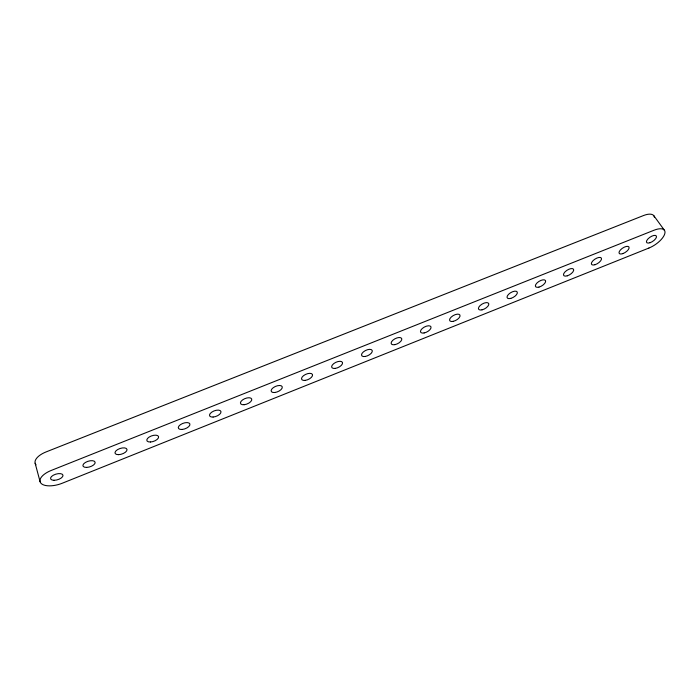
<?xml version="1.0" encoding="UTF-8"?>
<svg xmlns="http://www.w3.org/2000/svg" width="700" height="700" viewBox="0 0 700 700"><rect width="100%" height="100%" fill="white"/><g stroke="black" fill="none" stroke-linecap="round" stroke-linejoin="round"><path stroke-width="1.05" d="M653.826 215.705L664.405 230.248M35.14 463.234L40.093 481.731M654.439 217.359A15.549 6.825 -34.3 0 0 643.519 215.539L46.095 451.92A17.089 8.024 -16.1 0 0 36.015 464.809M648.9 248.045L62.204 483.254A17.272 7.849 -16.5 0 1 40.889 483.175A17.272 7.849 -16.5 0 1 51.214 470.452L654.08 230.204A15.698 6.676 -34 0 1 664.755 233.826A15.698 6.676 -34 0 1 648.9 248.045M650.055 242.716A5.862 2.494 -34 0 0 656.364 236.023A5.862 2.494 -34 0 0 647.955 238.936A5.862 2.494 -34 0 0 650.055 242.716M622.79 253.627A5.845 2.529 -33.4 0 0 628.95 246.969A5.845 2.529 -33.4 0 0 620.454 249.918A5.845 2.529 -33.4 0 0 622.79 253.627M594.983 264.731A5.828 2.564 -32.8 0 0 601.396 258.151A5.828 2.564 -32.8 0 0 592.952 260.759A5.828 2.564 -32.8 0 0 594.983 264.731M567.254 275.826A5.819 2.607 -32.1 0 0 573.536 269.281A5.819 2.607 -32.1 0 0 564.979 271.924A5.819 2.607 -32.1 0 0 567.254 275.826M538.983 287.105A5.81 2.643 -31.4 0 0 545.528 280.656A5.81 2.643 -31.4 0 0 537.005 282.957A5.81 2.643 -31.4 0 0 538.983 287.105M510.781 298.392A5.81 2.678 -30.6 0 0 517.204 291.97A5.81 2.678 -30.6 0 0 508.559 294.324A5.81 2.678 -30.6 0 0 510.781 298.392M482.029 309.846A5.81 2.712 -29.8 0 0 488.714 303.537A5.81 2.712 -29.8 0 0 480.113 305.55A5.81 2.712 -29.8 0 0 482.029 309.846M453.346 321.326A5.819 2.739 -28.9 0 0 459.918 315.044A5.819 2.739 -28.9 0 0 451.168 317.109A5.819 2.739 -28.9 0 0 453.346 321.326M424.104 332.973A5.828 2.774 -28 0 0 430.955 326.804A5.828 2.774 -28 0 0 422.231 328.536A5.828 2.774 -28 0 0 424.104 332.973M394.922 344.645A5.845 2.8 -27.1 0 0 401.678 338.511A5.845 2.8 -27.1 0 0 392.787 340.296A5.845 2.8 -27.1 0 0 394.922 344.645M365.172 356.484A5.862 2.826 -26.1 0 0 372.216 350.473A5.862 2.826 -26.1 0 0 363.344 351.934A5.862 2.826 -26.1 0 0 365.172 356.484M335.16 368.41A5.897 2.844 -25.1 0 0 342.501 362.539A5.897 2.844 -25.1 0 0 333.646 363.685A5.897 2.844 -25.1 0 0 335.16 368.41M305.209 380.389A5.933 2.87 -24.1 0 0 312.48 374.544A5.933 2.87 -24.1 0 0 303.424 375.751A5.933 2.87 -24.1 0 0 305.209 380.389M274.671 392.516A5.968 2.887 -23.1 0 0 282.249 386.82A5.968 2.887 -23.1 0 0 273.201 387.721A5.968 2.887 -23.1 0 0 274.671 392.516M244.186 404.714A6.02 2.896 -22.1 0 0 251.703 399.026A6.02 2.896 -22.1 0 0 242.445 399.998A6.02 2.896 -22.1 0 0 244.186 404.714M213.097 417.051A6.073 2.914 -21.1 0 0 220.955 411.521A6.073 2.914 -21.1 0 0 211.697 412.186A6.073 2.914 -21.1 0 0 213.097 417.051M182.07 429.459A6.134 2.922 -20.1 0 0 189.875 423.938A6.134 2.922 -20.1 0 0 180.39 424.69A6.134 2.922 -20.1 0 0 182.07 429.459M150.421 442.006A6.204 2.931 -19.1 0 0 158.585 436.642A6.204 2.931 -19.1 0 0 149.091 437.106A6.204 2.931 -19.1 0 0 150.421 442.006M118.484 454.659A6.274 2.931 -18.2 0 0 127.015 449.47A6.274 2.931 -18.2 0 0 117.521 449.645A6.274 2.931 -18.2 0 0 118.484 454.659M86.608 467.416A6.361 2.931 -17.3 0 0 95.121 462.219A6.361 2.931 -17.3 0 0 85.365 462.481A6.361 2.931 -17.3 0 0 86.608 467.416M54.084 480.287A6.449 2.931 -16.5 0 0 62.991 475.256A6.449 2.931 -16.5 0 0 53.235 475.256A6.449 2.931 -16.5 0 0 54.084 480.287"/></g></svg>
